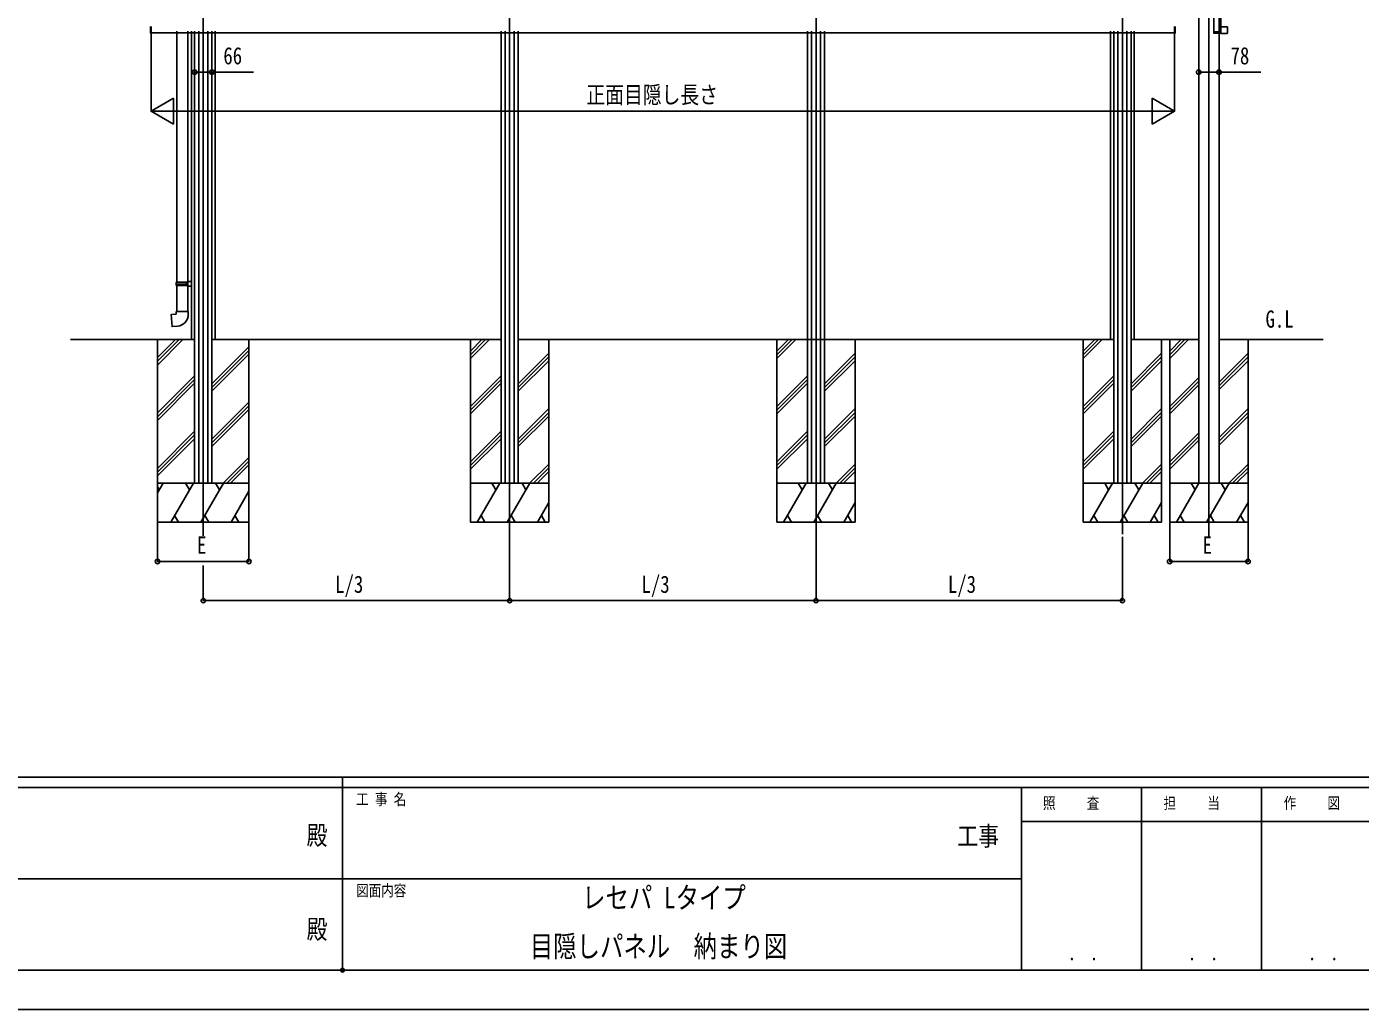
# Model space of a CAD drawing. Units: millimetres, scale not verified. Extents: x -8410 to 8410, y -5940 to 5940.
# Drawn here: x -1219 to 3888, y -5940 to -2175 of the extents above; entities that cross this region are included whole.
import ezdxf
from ezdxf.enums import TextEntityAlignment as Align

# ---------------------------------------------------------------- set-up
doc = ezdxf.new("R2010")
doc.units = ezdxf.units.MM
doc.header["$LTSCALE"] = 30
doc.header["$PDMODE"] = 32
doc.header["$PDSIZE"] = 15
for name, color, linetype in [('0-1_USER1', 3, 'Continuous'), ('0-2_YKK_12', 2, 'Continuous'), ('0-3_YKK_13', 4, 'Continuous'), ('0-4_YKK_A1', 4, 'Continuous'), ('0-5_YKK_D', 6, 'Continuous'), ('0-6_YKK_ZWAK', 7, 'Continuous')]:
    doc.layers.add(name, color=color, linetype=linetype)
doc.styles.add('ＭＳ ゴシック', font='')
doc.styles.get('ＭＳ ゴシック').set_extended_font_data('MS Gothic')

msp = doc.modelspace()

# ---------------------------------------------------------------- linework, layer by layer
at = {"layer": '0-2_YKK_12'}
for p, q in [((-543, -1105.26), (-543, -4126.34)), ((-543, -1105.26), (-543, -4106.34)), ((2977, -1105.26), (2977, -4119.37)), ((630.33, -1148.58), (630.33, -4119.37)), ((1803.67, -1148.58), (1803.67, -4119.37)), ((2977, -1148.58), (2977, -4119.37)), ((3308, -1136.42), (3308, -4133.76))]:
    msp.add_line(p, q, dxfattribs=at)
at = {"layer": '0-3_YKK_13'}
for p, q in [((-644.2, -2191.71), (-644.2, -3154.4)), ((-602.2, -3151.84), (-602.2, -2191.71)), ((3326.5, -2195.17), (3326.46, -2199.16)), ((3326.8, -2195.17), (3326.5, -2195.17)), ((3346.7, -2195.17), (3346.66, -2199.16)), ((3347, -2195.17), (3346.7, -2195.17)), ((3347.26, -2199.16), (3347.3, -2195.17)), ((3347.3, -2195.17), (3353.7, -2195.17)), ((3353.7, -2195.17), (3353.7, -2199.16)), ((3354, -2195.17), (3353.7, -2195.17)), ((3354, -2199.16), (3354, -2195.17)), ((3346.66, -2199.16), (3326.76, -2199.16)), ((3327.46, -2200.17), (3346.66, -2200.17)), ((3353.7, -2199.16), (3347.26, -2199.16)), ((3347.96, -2200.17), (3353, -2200.17)), ((3353.7, -2199.16), (3353.7, -2199.17)), ((-646.2, -3156.4), (-645.2, -3154.4)), ((-646.2, -3156.4), (-602.2, -3156.4)), ((-646.2, -3156.4), (-646.2, -3164.4)), ((-646.2, -3164.4), (-602.2, -3164.4)), ((-646.2, -3164.4), (-645.2, -3166.4)), ((-645.2, -3154.4), (-602.2, -3154.4)), ((-645.2, -3166.4), (-602.2, -3166.4)), ((-644.2, -3166.4), (-644.2, -3266.4)), ((-606.68, -3156.4), (-607.11, -3154.4)), ((-604.2, -3151.9), (-588.2, -3151.43)), ((-604.2, -3153.9), (-604.2, -3151.9)), ((-604.2, -3153.9), (-602.2, -3153.9)), ((-602.2, -3154.4), (-602.2, -3154.95)), ((-588.2, -3151.43), (-588.2, -3169.37)), ((-576, -3151.43), (-576, -3169.37)), ((-604.2, -3168.9), (-604.2, -3166.9)), ((-604.2, -3168.9), (-588.2, -3169.37)), ((-602.2, -3266.4), (-602.2, -3168.96)), ((-646.2, -3266.4), (-600.2, -3266.4)), ((-646.2, -3276.4), (-646.2, -3266.4)), ((-600.2, -3266.4), (-600.2, -3277.32))]:
    msp.add_line(p, q, dxfattribs=at)
for points in [[(3326.76, -2199.16), (3326.8, -2195.17), (3346.7, -2195.17)], [(3347.3, -2195.17), (3347, -2195.17), (3346.96, -2199.16)], [(3346.66, -2199.16), (3346.66, -2200.17), (3347.96, -2200.17)], [(3353.7, -2199.17), (3354, -2199.17), (3354, -2199.16)], [(-606.68, -3156.4), (-606.68, -3164.4), (-607.11, -3166.4)], [(-604.2, -3166.9), (-602.2, -3166.9), (-602.2, -3153.9)], [(-641.28, -3322.15), (-662.12, -3323.97), (-666.13, -3278.15), (-646.2, -3276.4)]]:
    msp.add_lwpolyline(points, dxfattribs=at)
for centre, radius, start, end in [((3326.61, -2207.75), 8.6, 89.00023, 90.99982), ((3327.46, -2199.17), 1, 179.50003, 270.00003), ((3347.11, -2207.75), 8.6, 89.00023, 90.99982), ((3347.96, -2199.17), 1, 179.50003, 270.00003), ((3353, -2199.17), 1, 270.00003, 0.00003), ((3353.77, -2207.75), 8.6, 88.50024, 90.49986), ((-645.2, -3277.32), 45, 275, 0)]:
    msp.add_arc(centre, radius, start, end, dxfattribs=at)
for centre, major_axis, ratio, start_param, end_param in [((3327.46, -2199.17), (0, 1), 0.7, 1.5620697, 3.1415927), ((3346.66, -2199.17), (-0.3, -0.009), 0.029046, 3.1404933, 4.7112135), ((3347.96, -2199.17), (0, 1), 0.7, 1.5620697, 3.1415927), ((3353, -2199.17), (0, 1), 0.7, 3.1415927, 4.712389)]:
    msp.add_ellipse(centre, major_axis=major_axis, ratio=ratio, start_param=start_param, end_param=end_param, dxfattribs=at)
at = {"layer": '0-4_YKK_A1'}
for p, q in [((3269, -3923.97), (3269, -1168.95)), ((3327, -2200.17), (3327, -1175.17)), ((3347, -2200.59), (3347, -1175.59)), ((3354, -2200.17), (3354, -1175.17)), ((3347, -3923.97), (3347, -2009.97)), ((-745.5, -2174.81), (-745.5, -2197.92)), ((-743, -2199.01), (-743, -2174.71)), ((-588.2, -2191.71), (-588.2, -3373.97)), ((-576, -2191.97), (-576, -3923.97)), ((-560.5, -2191.97), (-560.5, -3923.97)), ((-525.5, -2191.97), (-525.5, -3923.97)), ((-510, -2191.97), (-510, -3923.97)), ((-497.8, -2191.71), (-497.8, -3373.97)), ((597.33, -2191.97), (597.33, -3923.97)), ((612.83, -2191.97), (612.83, -3923.97)), ((647.83, -2191.97), (647.83, -3923.97)), ((663.33, -2191.97), (663.33, -3923.97)), ((1770.67, -2191.97), (1770.67, -3923.97)), ((1786.17, -2191.97), (1786.17, -3923.97)), ((1821.17, -2191.97), (1821.17, -3923.97)), ((1836.67, -2191.97), (1836.67, -3923.97)), ((2931.8, -2191.71), (2931.8, -3373.97)), ((2944, -2191.97), (2944, -3923.97)), ((2959.5, -2191.97), (2959.5, -3923.97)), ((2994.5, -2191.97), (2994.5, -3923.97)), ((3010, -2191.97), (3010, -3923.97)), ((3022.2, -2191.71), (3022.2, -3373.97)), ((3177, -2199.01), (3177, -2174.71)), ((3179.5, -2174.81), (3179.5, -2197.92)), ((3353.7, -2175.47), (3353.7, -2199.87)), ((3378.7, -2174.87), (3354.3, -2174.87)), ((3379.3, -2199.87), (3379.3, -2175.47)), ((-745.5, -2197.62), (-745.5, -2197.92)), ((-744.56, -2198.92), (-743, -2199.01)), ((-743, -2199.01), (-743, -2197.71)), ((-743, -2198.71), (3177, -2198.71)), ((3177, -2199.01), (3177, -2197.71)), ((3178.56, -2198.92), (3177, -2199.01)), ((3179.5, -2197.62), (3179.5, -2197.92)), ((3327, -2200.17), (3354, -2200.17)), ((3354.3, -2200.47), (3378.7, -2200.47)), ((-576, -3373.97), (-1051, -3373.97)), ((-576, -3373.97), (-1051, -3373.97)), ((-718, -3373.97), (-718, -4073.97)), ((-718, -3442.95), (-649.02, -3373.97)), ((-718, -3457.09), (-634.88, -3373.97)), ((-718, -3471.23), (-620.74, -3373.97)), ((597.33, -3373.97), (-510, -3373.97)), ((504, -3373.97), (-510, -3373.97)), ((-510, -3543.32), (-368, -3401.32)), ((-510, -3557.46), (-368, -3415.46)), ((-368, -3373.97), (-368, -4073.97)), ((480.33, -3373.97), (480.33, -4073.97)), ((480.33, -3417.95), (524.31, -3373.97)), ((480.33, -3432.09), (538.45, -3373.97)), ((480.33, -3446.23), (552.59, -3373.97)), ((597.33, -3373.97), (570, -3373.97)), ((1184, -3373.97), (663.33, -3373.97)), ((2902, -3373.97), (663.33, -3373.97)), ((780.33, -3373.97), (780.33, -4073.97)), ((2944, -3373.97), (1250, -3373.97)), ((1653.67, -3373.97), (1653.67, -4073.97)), ((1653.67, -3417.95), (1697.65, -3373.97)), ((1653.67, -3432.09), (1711.79, -3373.97)), ((1653.67, -3446.23), (1725.93, -3373.97)), ((1953.67, -3373.97), (1953.67, -4073.97)), ((2827, -3373.97), (2827, -4073.97)), ((2827, -3417.95), (2870.98, -3373.97)), ((2827, -3432.09), (2885.12, -3373.97)), ((2827, -3446.23), (2899.26, -3373.97)), ((2944, -3373.97), (2918, -3373.97)), ((3269, -3373.97), (3010, -3373.97)), ((3269, -3373.97), (3010, -3373.97)), ((3127, -3373.97), (3127, -4073.97)), ((3158, -3373.97), (3158, -4073.97)), ((3158, -3417.95), (3201.98, -3373.97)), ((3158, -3432.09), (3216.12, -3373.97)), ((3158, -3446.23), (3230.26, -3373.97)), ((3746.17, -3373.97), (3347, -3373.97)), ((3458, -3373.97), (3458, -4073.97)), ((-510, -3571.6), (-368, -3429.6)), ((663.33, -3543.32), (780.33, -3426.32)), ((663.33, -3557.46), (780.33, -3440.46)), ((663.33, -3571.6), (780.33, -3454.6)), ((1836.67, -3543.32), (1953.67, -3426.32)), ((1836.67, -3557.46), (1953.67, -3440.46)), ((1836.67, -3571.6), (1953.67, -3454.6)), ((3010, -3543.32), (3127, -3426.32)), ((3010, -3557.46), (3127, -3440.46)), ((3010, -3571.6), (3127, -3454.6)), ((3347, -3537.32), (3458, -3426.32)), ((3347, -3551.46), (3458, -3440.46)), ((3347, -3565.6), (3458, -3454.6)), ((-718, -3655.08), (-576, -3513.08)), ((480.33, -3630.08), (597.33, -3513.08)), ((1653.67, -3630.08), (1770.67, -3513.08)), ((2827, -3630.08), (2944, -3513.08)), ((3158, -3630.08), (3269, -3519.08)), ((-718, -3669.22), (-576, -3527.22)), ((-718, -3683.37), (-576, -3541.37)), ((480.33, -3644.22), (597.33, -3527.22)), ((480.33, -3658.37), (597.33, -3541.37)), ((1653.67, -3644.22), (1770.67, -3527.22)), ((1653.67, -3658.37), (1770.67, -3541.37)), ((2827, -3644.22), (2944, -3527.22)), ((2827, -3658.37), (2944, -3541.37)), ((3158, -3644.22), (3269, -3533.22)), ((3158, -3658.37), (3269, -3547.37)), ((-510, -3755.45), (-368, -3613.45)), ((-510, -3769.59), (-368, -3627.59)), ((-510, -3783.73), (-368, -3641.73)), ((663.33, -3755.45), (780.33, -3638.45)), ((663.33, -3769.59), (780.33, -3652.59)), ((663.33, -3783.73), (780.33, -3666.73)), ((1836.67, -3755.45), (1953.67, -3638.45)), ((1836.67, -3769.59), (1953.67, -3652.59)), ((1836.67, -3783.73), (1953.67, -3666.73)), ((3010, -3755.45), (3127, -3638.45)), ((3010, -3769.59), (3127, -3652.59)), ((3010, -3783.73), (3127, -3666.73)), ((3347, -3749.45), (3458, -3638.45)), ((3347, -3763.59), (3458, -3652.59)), ((3347, -3777.73), (3458, -3666.73)), ((-718, -3867.21), (-576, -3725.21)), ((480.33, -3842.21), (597.33, -3725.21)), ((1653.67, -3842.21), (1770.67, -3725.21)), ((2827, -3842.21), (2944, -3725.21)), ((-718, -3881.35), (-576, -3739.36)), ((-718, -3895.5), (-576, -3753.5)), ((480.33, -3856.35), (597.33, -3739.36)), ((480.33, -3870.5), (597.33, -3753.5)), ((1653.67, -3856.35), (1770.67, -3739.36)), ((1653.67, -3870.5), (1770.67, -3753.5)), ((2827, -3856.35), (2944, -3739.36)), ((2827, -3870.5), (2944, -3753.5)), ((3158, -3842.21), (3269, -3731.21)), ((3158, -3856.35), (3269, -3745.36)), ((3158, -3870.5), (3269, -3759.5)), ((-466.39, -3923.97), (-368, -3825.58)), ((-452.25, -3923.97), (-368, -3839.72)), ((-438.11, -3923.97), (-368, -3853.86)), ((706.94, -3923.97), (780.33, -3850.58)), ((721.08, -3923.97), (780.33, -3864.72)), ((735.22, -3923.97), (780.33, -3878.86)), ((1880.28, -3923.97), (1953.67, -3850.58)), ((1894.42, -3923.97), (1953.67, -3864.72)), ((1908.56, -3923.97), (1953.67, -3878.86)), ((3053.61, -3923.97), (3127, -3850.58)), ((3067.75, -3923.97), (3127, -3864.72)), ((3081.89, -3923.97), (3127, -3878.86)), ((3384.61, -3923.97), (3458, -3850.58)), ((3398.75, -3923.97), (3458, -3864.72)), ((3412.89, -3923.97), (3458, -3878.86)), ((-368, -3923.97), (-718, -3923.97)), ((-718, -3961.42), (-696.38, -3923.97)), ((-667.52, -4073.97), (-580.91, -3923.97)), ((-595.91, -3949.95), (-610.92, -3923.97)), ((-552.05, -4073.97), (-465.44, -3923.97)), ((-480.44, -3949.95), (-495.45, -3923.97)), ((780.33, -3923.97), (480.33, -3923.97)), ((505.81, -4073.97), (592.42, -3923.97)), ((577.42, -3949.95), (562.41, -3923.97)), ((621.28, -4073.97), (707.89, -3923.97)), ((692.89, -3949.95), (677.88, -3923.97)), ((1953.67, -3923.97), (1653.67, -3923.97)), ((1679.15, -4073.97), (1765.76, -3923.97)), ((1750.76, -3949.95), (1735.75, -3923.97)), ((1794.62, -4073.97), (1881.23, -3923.97)), ((1866.23, -3949.95), (1851.22, -3923.97)), ((3127, -3923.97), (2827, -3923.97)), ((2852.48, -4073.97), (2939.09, -3923.97)), ((2924.09, -3949.95), (2909.08, -3923.97)), ((2967.95, -4073.97), (3054.56, -3923.97)), ((3039.56, -3949.95), (3024.55, -3923.97)), ((3458, -3923.97), (3158, -3923.97)), ((3183.48, -4073.97), (3270.09, -3923.97)), ((3255.09, -3949.95), (3240.08, -3923.97)), ((3298.95, -4073.97), (3385.56, -3923.97)), ((3370.56, -3949.95), (3355.55, -3923.97)), ((-711.38, -3949.95), (-718, -3938.49)), ((-436.58, -4073.97), (-368, -3955.2)), ((736.75, -4073.97), (780.33, -3998.5)), ((1910.09, -4073.97), (1953.67, -3998.5)), ((3083.42, -4073.97), (3127, -3998.5)), ((3414.42, -4073.97), (3458, -3998.5)), ((-718, -4073.97), (-368, -4073.97)), ((-652.52, -4047.99), (-637.52, -4073.97)), ((-537.05, -4047.99), (-522.05, -4073.97)), ((-421.58, -4047.99), (-406.58, -4073.97)), ((480.33, -4073.97), (780.33, -4073.97)), ((520.81, -4047.99), (535.81, -4073.97)), ((636.28, -4047.99), (651.28, -4073.97)), ((751.75, -4047.99), (766.75, -4073.97)), ((1653.67, -4073.97), (1953.67, -4073.97)), ((1694.15, -4047.99), (1709.15, -4073.97)), ((1809.62, -4047.99), (1824.62, -4073.97)), ((1925.09, -4047.99), (1940.09, -4073.97)), ((2827, -4073.97), (3127, -4073.97)), ((2867.48, -4047.99), (2882.48, -4073.97)), ((2982.95, -4047.99), (2997.95, -4073.97)), ((3098.42, -4047.99), (3113.42, -4073.97)), ((3158, -4073.97), (3458, -4073.97)), ((3198.48, -4047.99), (3213.48, -4073.97)), ((3313.95, -4047.99), (3328.95, -4073.97)), ((3429.42, -4047.99), (3444.42, -4073.97))]:
    msp.add_line(p, q, dxfattribs=at)
msp.add_lwpolyline([(3347, -3923.95), (3347, -1168.95), (3269, -1168.95)], dxfattribs=at)
for centre, radius, start, end in [((3354.3, -2175.47), 0.6, 90, 180), ((3378.7, -2175.47), 0.6, 0, 90), ((-744.5, -2197.92), 1, 180, 266.5), ((3178.5, -2197.92), 1, 273.5, 0), ((3354.3, -2199.87), 0.6, 180, 270), ((3378.7, -2199.87), 0.6, 270, 0)]:
    msp.add_arc(centre, radius, start, end, dxfattribs=at)
at = {"layer": '0-5_YKK_D'}
for p, q in [((-743, -2199.71), (-743, -2499.71)), ((3177, -2199.71), (3177, -2499.71)), ((-576, -2270.32), (-576, -2349.97)), ((-510, -2269.45), (-510, -2349.97)), ((3269, -2261.32), (3269, -2349.97)), ((3347, -2261.32), (3347, -2349.97)), ((-743, -2498.71), (-656.4, -2448.71)), ((-656.4, -2548.71), (-656.4, -2448.71)), ((3177, -2498.71), (3090.39, -2448.71)), ((3090.39, -2448.71), (3090.39, -2548.71)), ((-743, -2498.71), (-656.4, -2548.71)), ((-743, -2498.71), (-569.8, -2498.71)), ((-643, -2498.71), (3077, -2498.71)), ((3177, -2498.71), (3003.79, -2498.71)), ((3177, -2498.71), (3090.39, -2548.71)), ((-718, -4074.97), (-718, -4224.97)), ((-368, -4074.97), (-368, -4224.97)), ((3158, -4075.56), (3158, -4224.97)), ((3458, -4074.97), (3458, -4224.97)), ((630.33, -4120.37), (630.33, -4374.97)), ((630.33, -4120.37), (630.33, -4374.97)), ((1803.67, -4120.37), (1803.67, -4374.97)), ((1803.67, -4129.34), (1803.67, -4374.97)), ((2977, -4129.34), (2977, -4374.97)), ((-718, -4223.97), (-368, -4223.97)), ((3158, -4223.97), (3458, -4223.97)), ((-543, -4239.28), (-543, -4374.97)), ((-543, -4373.97), (630.33, -4373.97)), ((630.33, -4373.97), (1803.67, -4373.97)), ((1803.67, -4373.97), (2977, -4373.97))]:
    msp.add_line(p, q, dxfattribs=at)
for points in [[(-576, -2348.97), (-510, -2348.97), (-350.4, -2348.97)], [(3269, -2348.97), (3347, -2348.97), (3506.6, -2348.97)]]:
    msp.add_lwpolyline(points, dxfattribs=at)
for centre in [(-576, -2348.97), (-510, -2348.97), (3269, -2348.97), (3347, -2348.97), (-718, -4223.97), (-368, -4223.97), (3158, -4223.97), (3458, -4223.97), (-543, -4373.97), (630.33, -4373.97), (630.33, -4373.97), (1803.67, -4373.97), (1803.67, -4373.97), (2977, -4373.97)]:
    msp.add_circle(centre, 8.5, dxfattribs=at)
at = {"layer": '0-6_YKK_ZWAK'}
for p, q in [((7790.04, -5050), (-7809.96, -5050)), ((-9.96, -5050), (-9.96, -5790)), ((-9.96, -5090), (-2609.96, -5090)), ((2590.04, -5090), (-9.96, -5090)), ((3050.04, -5090), (3050.04, -5790)), ((3510.04, -5090), (3510.04, -5790)), ((3970.04, -5220), (2590.04, -5220)), ((-2594.96, -5440), (-9.96, -5440)), ((-9.96, -5440), (2590.04, -5440)), ((-2609.96, -5790), (-9.96, -5790)), ((-9.96, -5790), (2590.04, -5790)), ((2590.04, -5790), (3970.04, -5790))]:
    msp.add_line(p, q, dxfattribs=at)
msp.add_lwpolyline([(-8410, -5940), (8410, -5940), (8410, 5940), (-8410, 5940)], close=True, dxfattribs=at)
msp.add_lwpolyline([(3970.04, -5090), (2590.04, -5090), (2590.04, -5790)], dxfattribs=at)
msp.add_point((-9.96, -5790), dxfattribs=at)

# ---------------------------------------------------------------- texts
at = {"layer": '0-1_USER1', "style": 'ＭＳ ゴシック', "width": 0.8}
for s, height, p in [('G.L', 65.98, (3525, -3348)), ('レセパ Lタイプ', 82.11, (907.75, -5577.67)), ('目隠しパネル\u3000納まり図', 82.11, (707.64, -5764.33))]:
    msp.add_text(s, height=height, dxfattribs=at).set_placement(p, align=Align.BOTTOM_LEFT)
at = {"layer": '0-5_YKK_D', "style": 'ＭＳ ゴシック', "width": 0.8}
for s, p in [('66', (-466, -2338.97)), ('78', (3391, -2338.97)), ('正面目隠し長さ', (924.2, -2488.71)), ('E', (-567, -4213.97)), ('E', (3284, -4213.97)), ('L/3', (-37.94, -4363.97)), ('L/3', (1135.4, -4363.97)), ('L/3', (2308.73, -4363.97))]:
    msp.add_text(s, height=65.98, dxfattribs=at).set_placement(p, align=Align.BOTTOM_LEFT)
at = {"layer": '0-6_YKK_ZWAK', "style": 'ＭＳ ゴシック', "width": 0.8}
for s, height, p in [('工 事 名', 43.99, (42.54, -5170)), ('照     査', 43.99, (2672.84, -5185)), ('担     当', 43.99, (3134.44, -5185)), ('作     図', 43.99, (3594.44, -5185)), ('殿', 73.31, (-147.33, -5331.67)), ('工事', 73.31, (2344.67, -5334.93)), ('図面内容', 43.99, (42.54, -5520)), ('殿', 73.31, (-147.33, -5691.67)), ('． ．', 51.83, (2770, -5768.7)), ('． ．', 51.83, (3230, -5768.7)), ('． ．', 51.83, (3690, -5768.7))]:
    msp.add_text(s, height=height, dxfattribs=at).set_placement(p, align=Align.BOTTOM_LEFT)

doc.saveas('drawing.dxf')
